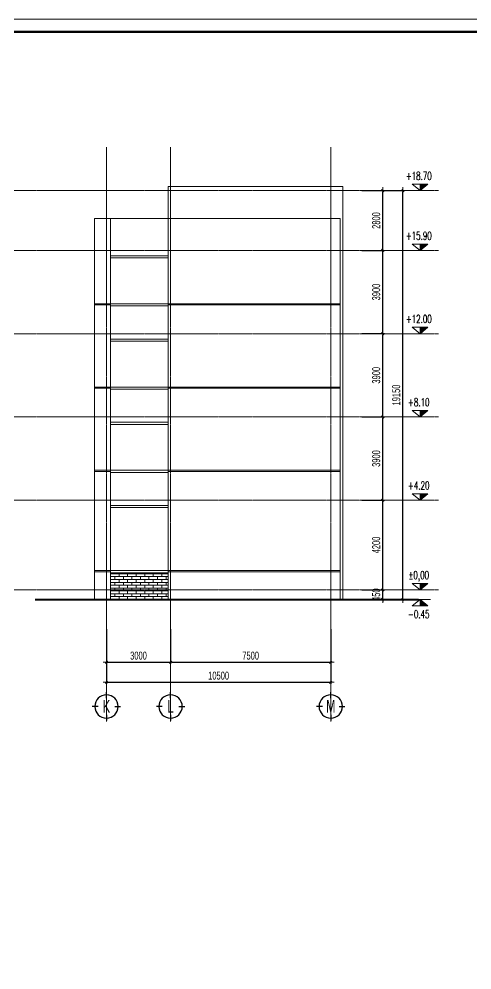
# Model space of a CAD drawing. Header units: millimetres. Extents: x 3174748 to 6019813, y -1021377 to -112338.
# Drawn here: x 3554969 to 3576172, y -301583 to -257033 of the extents above; entities that cross this region are included whole.
import ezdxf
from ezdxf.enums import TextEntityAlignment as Align

# ---------------------------------------------------------------- set-up
doc = ezdxf.new("R2010")
doc.units = ezdxf.units.MM
doc.header["$LTSCALE"] = 60
doc.header["$MEASUREMENT"] = 0
doc.linetypes.add('CENTER', pattern=[2, 1.25, -0.25, 0.25, -0.25])
doc.layers.get('DEFPOINTS').update_dxf_attribs({"lineweight": 0})
for name, color, linetype, lineweight in [('cat1', 30, 'Continuous', 40), ('DBH_thay1', 63, 'Continuous', 18), ('dim', 144, 'Continuous', 13), ('hatch1', 136, 'Continuous', 9), ('Khungten_LCDI', 7, 'Continuous', 5), ('LC Dim', 8, 'Continuous', 18), ('LC Text1', 3, 'Continuous', 20), ('LC Text2', 7, 'Continuous', 25), ('manh1', 67, 'Continuous', 13), ('thay1', 63, 'Continuous', 18), ('truc', 76, 'CENTER', 9)]:
    doc.layers.add(name, color=color, linetype=linetype, lineweight=lineweight)
doc.styles.add('EG 1', font='VHAVANB.TTF')
doc.styles.add('HOATBIF', font='hoatbif.shx', dxfattribs={"width": 0.7})
doc.styles.add('Khungten', font='VHAVAN.TTF', dxfattribs={"width": 0.9, "height": 5000})
doc.styles.add('T1', font='Vnsimli.shx', dxfattribs={"width": 0.8})
doc.styles.add('Tahoma', font='tahoma.ttf')
doc.styles.add('Title', font='VHBLACK.TTF', dxfattribs={"width": 0.8})
doc.dimstyles.new('1-150', dxfattribs={"dimscale": 150, "dimtxt": 2.5, "dimasz": 0.35, "dimexe": 0.5, "dimexo": 0, "dimgap": 0.8, "dimtad": 1, "dimdec": 0, "dimzin": 0, "dimdsep": 46, "dimtxsty": 'HOATBIF', "dimblk1": 'DOT', "dimblk2": 'DOT', "dimsah": 1, "dimcen": -1, "dimdle": 1, "dimclrd": 256, "dimclre": 256, "dimclrt": 4, "dimadec": 3, "dimazin": 2, "dimtfac": 0.333333, "dimtdec": 0, "dimtix": 1, "dimtmove": 2, "dimatfit": 3, "dimldrblk": 'DOT', "dimfxl": 1, "dimtvp": 0.833333, "dimtolj": 1, "dimtzin": 0, "dimarcsym": 0})

# ---------------------------------------------------------------- blocks, each defined once
blk = doc.blocks.new('lcdi fix H')
at = {"layer": 'DEFPOINTS', "lineweight": 0}
blk.add_lwpolyline([(-1200, -14850), (-1200, 14850), (40800, 14850), (40800, -14850)], close=True, dxfattribs=at)
at = {"layer": 'Khungten_LCDI', "color": 5, "lineweight": 60}
blk.add_lwpolyline([(0, -14650), (0, 14650), (40600, 14650), (40600, -14650)], close=True, dxfattribs=at)
at = {"color": 7, "style": 'Khungten', "width": 0.8}
for tag, p in [('REVISION', (39499, -10746)), ('NGAYHT', (39546, -11609))]:
    blk.add_attdef(tag, text='', height=200, dxfattribs=at).set_placement(p, align=Align.CENTER)
at = {"layer": 'LC Text1', "style": 'Title', "width": 3.882085}
for tag, p, p2 in [('TENBANVE1', (36913, -8886), (40339, -8886)), ('TENBANVE2', (36913, -9562), (40339, -9562))]:
    blk.add_attdef(tag, text='', height=250, dxfattribs=at).set_placement(p, p2, align=Align.FIT)
at = {"layer": 'LC Text1', "style": 'Title', "width": 0.7}
blk.add_attdef('SOBANVE', text='', height=250, dxfattribs=at).set_placement((39562, -13896), align=Align.CENTER)
blk = doc.blocks.new('DOT')
at = {"layer": 'LC Dim'}
blk.add_line((-3, 0), (3, 0), dxfattribs=at)
at = {"layer": 'LC Dim', "color": 4}
blk.add_line((-1, -1), (1, 1), dxfattribs=at)
blk.add_lwpolyline([(0.5, 1), (-1, -0.5), (-0.5, -1), (1, 0.5)], close=True, dxfattribs=at)
blk = doc.blocks.new('*D171')
at = {"layer": 'DEFPOINTS', "color": 0, "transparency": 16777216}
for p in [(3559062, -285614), (3562062, -285614), (3562062, -287165)]:
    blk.add_point(p, dxfattribs=at)
at = {"layer": 'dim', "lineweight": -2, "transparency": 16777216}
for p, q in [((3559062, -285614), (3559062, -287240)), ((3562062, -285614), (3562062, -287240)), ((3559115, -287165), (3562010, -287165))]:
    blk.add_line(p, q, dxfattribs=at)
at = {"layer": 'dim', "lineweight": -2, "transparency": 16777216, "xscale": 52.5, "yscale": 52.5, "zscale": 52.5, "rotation": 180}
blk.add_blockref('DOT', (3559062, -287165), dxfattribs=at)
at = {"layer": 'dim', "lineweight": -2, "transparency": 16777216, "xscale": 52.5, "yscale": 52.5, "zscale": 52.5}
blk.add_blockref('DOT', (3562062, -287165), dxfattribs=at)
at = {"layer": 'dim', "color": 4, "transparency": 16777216, "insert": (3560562, -286858), "char_height": 375, "attachment_point": 5, "style": 'HOATBIF'}
blk.add_mtext('\\A1;3000', dxfattribs=at)
blk = doc.blocks.new('*D172')
at = {"layer": 'DEFPOINTS', "color": 0, "transparency": 16777216}
for p in [(3562062, -285614), (3569562, -285614), (3569562, -287165)]:
    blk.add_point(p, dxfattribs=at)
at = {"layer": 'dim', "lineweight": -2, "transparency": 16777216}
for p, q in [((3562062, -285614), (3562062, -287240)), ((3569562, -285614), (3569562, -287240)), ((3562115, -287165), (3569510, -287165))]:
    blk.add_line(p, q, dxfattribs=at)
at = {"layer": 'dim', "lineweight": -2, "transparency": 16777216, "xscale": 52.5, "yscale": 52.5, "zscale": 52.5, "rotation": 180}
blk.add_blockref('DOT', (3562062, -287165), dxfattribs=at)
at = {"layer": 'dim', "lineweight": -2, "transparency": 16777216, "xscale": 52.5, "yscale": 52.5, "zscale": 52.5}
blk.add_blockref('DOT', (3569562, -287165), dxfattribs=at)
at = {"layer": 'dim', "color": 4, "transparency": 16777216, "insert": (3565812, -286858), "char_height": 375, "attachment_point": 5, "style": 'HOATBIF'}
blk.add_mtext('\\A1;7500', dxfattribs=at)
blk = doc.blocks.new('*D173')
at = {"layer": 'DEFPOINTS', "color": 0, "transparency": 16777216}
for p in [(3559062, -285614), (3569562, -285614), (3569562, -288103)]:
    blk.add_point(p, dxfattribs=at)
at = {"layer": 'dim', "lineweight": -2, "transparency": 16777216}
for p, q in [((3559062, -285614), (3559062, -288178)), ((3569562, -285614), (3569562, -288178)), ((3559115, -288103), (3569510, -288103))]:
    blk.add_line(p, q, dxfattribs=at)
at = {"layer": 'dim', "lineweight": -2, "transparency": 16777216, "xscale": 52.5, "yscale": 52.5, "zscale": 52.5, "rotation": 180}
blk.add_blockref('DOT', (3559062, -288103), dxfattribs=at)
at = {"layer": 'dim', "lineweight": -2, "transparency": 16777216, "xscale": 52.5, "yscale": 52.5, "zscale": 52.5}
blk.add_blockref('DOT', (3569562, -288103), dxfattribs=at)
at = {"layer": 'dim', "color": 4, "transparency": 16777216, "insert": (3564312, -287795), "char_height": 375, "attachment_point": 5, "style": 'HOATBIF'}
blk.add_mtext('\\A1;10500', dxfattribs=at)
blk = doc.blocks.new('Caodo1')
at = {"layer": 'LC Text1'}
blk.add_hatch(color=4, dxfattribs=at).paths.add_polyline_path([(0, 200), (0, 0), (243, 200)])
at = {"layer": 'LC Text1', "color": 4}
for p, q in [((324, 0), (-324, 0)), ((0, 0), (0, 200))]:
    blk.add_line(p, q, dxfattribs=at)
blk.add_lwpolyline([(-243, 200), (243, 200), (0, 0), (0, 0)], close=True, dxfattribs=at)
at = {"layer": 'LC Text1', "color": 4, "style": 'T1', "width": 0.8}
blk.add_attdef('%%P0,00', text='', height=250, dxfattribs=at).set_placement((-39, 460), align=Align.MIDDLE_CENTER)
blk = doc.blocks.new('A$C343C5123')
at = {"layer": 'truc'}
for p, q in [((3344, 0), (3344, 26899)), ((6343, 0), (6343, 26899)), ((13843, 0), (13843, 26899)), ((-2053, 24868), (18889, 24868)), ((-2053, 22068), (18889, 22068)), ((-2053, 18168), (18889, 18168)), ((-2053, 14268), (18889, 14268)), ((-2053, 10368), (18889, 10368)), ((-2053, 6168), (18889, 6168))]:
    blk.add_line(p, q, dxfattribs=at)
blk = doc.blocks.new('KyHieu TrucDinhVi')
at = {"color": 7, "lineweight": 30}
for p, q in [((0, 2.36), (0, 4)), ((-2.36, 0), (-4, 0)), ((2.36, 0), (4, 0)), ((0, -2.36), (0, -4))]:
    blk.add_line(p, q, dxfattribs=at)
blk.add_circle((0, 0), 3.3, dxfattribs=at)
at = {"ltscale": 20, "style": 'Tahoma'}
blk.add_attdef('AA', text='', height=3, dxfattribs=at).set_placement((0, 0), align=Align.MIDDLE_CENTER)
blk = doc.blocks.new('*D93')
at = {"layer": 'DEFPOINTS', "color": 0, "transparency": 16777216}
for p in [(3571020, -283773), (3571997, -283773), (3571020, -284223)]:
    blk.add_point(p, dxfattribs=at)
at = {"layer": 'dim', "lineweight": -2, "transparency": 16777216}
for p, q in [((3571020, -283773), (3572072, -283773)), ((3571997, -283721), (3571997, -283668)), ((3571997, -284223), (3571997, -283773)), ((3571020, -284223), (3572072, -284223)), ((3571997, -284276), (3571997, -284328))]:
    blk.add_line(p, q, dxfattribs=at)
at = {"layer": 'dim', "lineweight": -2, "transparency": 16777216, "xscale": 52.5, "yscale": 52.5, "zscale": 52.5}
for p, rotation in [((3571997, -283773), 270), ((3571997, -284223), 90)]:
    blk.add_blockref('DOT', p, dxfattribs=dict(at, rotation=rotation))
at = {"layer": 'dim', "color": 4, "transparency": 16777216, "insert": (3571690, -283998), "char_height": 375, "attachment_point": 5, "rotation": 90, "style": 'HOATBIF'}
blk.add_mtext('\\A1;450', dxfattribs=at)
blk = doc.blocks.new('*D94')
at = {"layer": 'DEFPOINTS', "color": 0, "transparency": 16777216}
for p in [(3571020, -279573), (3571997, -279573), (3571020, -283773)]:
    blk.add_point(p, dxfattribs=at)
at = {"layer": 'dim', "lineweight": -2, "transparency": 16777216}
for p, q in [((3571020, -279573), (3572072, -279573)), ((3571997, -283721), (3571997, -279626)), ((3571020, -283773), (3572072, -283773))]:
    blk.add_line(p, q, dxfattribs=at)
at = {"layer": 'dim', "lineweight": -2, "transparency": 16777216, "xscale": 52.5, "yscale": 52.5, "zscale": 52.5}
for p, rotation in [((3571997, -279573), 90), ((3571997, -283773), 270)]:
    blk.add_blockref('DOT', p, dxfattribs=dict(at, rotation=rotation))
at = {"layer": 'dim', "color": 4, "transparency": 16777216, "insert": (3571690, -281673), "char_height": 375, "attachment_point": 5, "rotation": 90, "style": 'HOATBIF'}
blk.add_mtext('\\A1;4200', dxfattribs=at)
blk = doc.blocks.new('*D95')
at = {"layer": 'DEFPOINTS', "color": 0, "transparency": 16777216}
for p in [(3571020, -275673), (3571997, -275673), (3571020, -279573)]:
    blk.add_point(p, dxfattribs=at)
at = {"layer": 'dim', "lineweight": -2, "transparency": 16777216}
for p, q in [((3571020, -275673), (3572072, -275673)), ((3571997, -279521), (3571997, -275726)), ((3571020, -279573), (3572072, -279573))]:
    blk.add_line(p, q, dxfattribs=at)
at = {"layer": 'dim', "lineweight": -2, "transparency": 16777216, "xscale": 52.5, "yscale": 52.5, "zscale": 52.5}
for p, rotation in [((3571997, -275673), 90), ((3571997, -279573), 270)]:
    blk.add_blockref('DOT', p, dxfattribs=dict(at, rotation=rotation))
at = {"layer": 'dim', "color": 4, "transparency": 16777216, "insert": (3571690, -277623), "char_height": 375, "attachment_point": 5, "rotation": 90, "style": 'HOATBIF'}
blk.add_mtext('\\A1;3900', dxfattribs=at)
blk = doc.blocks.new('*D96')
at = {"layer": 'DEFPOINTS', "color": 0, "transparency": 16777216}
for p in [(3571020, -271773), (3571997, -271773), (3571020, -275673)]:
    blk.add_point(p, dxfattribs=at)
at = {"layer": 'dim', "lineweight": -2, "transparency": 16777216}
for p, q in [((3571020, -271773), (3572072, -271773)), ((3571997, -275621), (3571997, -271826)), ((3571020, -275673), (3572072, -275673))]:
    blk.add_line(p, q, dxfattribs=at)
at = {"layer": 'dim', "lineweight": -2, "transparency": 16777216, "xscale": 52.5, "yscale": 52.5, "zscale": 52.5}
for p, rotation in [((3571997, -271773), 90), ((3571997, -275673), 270)]:
    blk.add_blockref('DOT', p, dxfattribs=dict(at, rotation=rotation))
at = {"layer": 'dim', "color": 4, "transparency": 16777216, "insert": (3571690, -273723), "char_height": 375, "attachment_point": 5, "rotation": 90, "style": 'HOATBIF'}
blk.add_mtext('\\A1;3900', dxfattribs=at)
blk = doc.blocks.new('*D97')
at = {"layer": 'DEFPOINTS', "color": 0, "transparency": 16777216}
for p in [(3571020, -267873), (3571997, -267873), (3571020, -271773)]:
    blk.add_point(p, dxfattribs=at)
at = {"layer": 'dim', "lineweight": -2, "transparency": 16777216}
for p, q in [((3571020, -267873), (3572072, -267873)), ((3571997, -271721), (3571997, -267926)), ((3571020, -271773), (3572072, -271773))]:
    blk.add_line(p, q, dxfattribs=at)
at = {"layer": 'dim', "lineweight": -2, "transparency": 16777216, "xscale": 52.5, "yscale": 52.5, "zscale": 52.5}
for p, rotation in [((3571997, -267873), 90), ((3571997, -271773), 270)]:
    blk.add_blockref('DOT', p, dxfattribs=dict(at, rotation=rotation))
at = {"layer": 'dim', "color": 4, "transparency": 16777216, "insert": (3571690, -269823), "char_height": 375, "attachment_point": 5, "rotation": 90, "style": 'HOATBIF'}
blk.add_mtext('\\A1;3900', dxfattribs=at)
blk = doc.blocks.new('*D98')
at = {"layer": 'DEFPOINTS', "color": 0, "transparency": 16777216}
for p in [(3571020, -265073), (3571997, -265073), (3571020, -267873)]:
    blk.add_point(p, dxfattribs=at)
at = {"layer": 'dim', "lineweight": -2, "transparency": 16777216}
for p, q in [((3571020, -265073), (3572072, -265073)), ((3571997, -267821), (3571997, -265126)), ((3571020, -267873), (3572072, -267873))]:
    blk.add_line(p, q, dxfattribs=at)
at = {"layer": 'dim', "lineweight": -2, "transparency": 16777216, "xscale": 52.5, "yscale": 52.5, "zscale": 52.5}
for p, rotation in [((3571997, -265073), 90), ((3571997, -267873), 270)]:
    blk.add_blockref('DOT', p, dxfattribs=dict(at, rotation=rotation))
at = {"layer": 'dim', "color": 4, "transparency": 16777216, "insert": (3571690, -266473), "char_height": 375, "attachment_point": 5, "rotation": 90, "style": 'HOATBIF'}
blk.add_mtext('\\A1;2800', dxfattribs=at)
blk = doc.blocks.new('*D99')
at = {"layer": 'DEFPOINTS', "color": 0, "transparency": 16777216}
for p in [(3571020, -265073), (3572935, -265073), (3571020, -284223)]:
    blk.add_point(p, dxfattribs=at)
at = {"layer": 'dim', "lineweight": -2, "transparency": 16777216}
for p, q in [((3571020, -265073), (3573010, -265073)), ((3572935, -284171), (3572935, -265126)), ((3571020, -284223), (3573010, -284223))]:
    blk.add_line(p, q, dxfattribs=at)
at = {"layer": 'dim', "lineweight": -2, "transparency": 16777216, "xscale": 52.5, "yscale": 52.5, "zscale": 52.5}
for p, rotation in [((3572935, -265073), 90), ((3572935, -284223), 270)]:
    blk.add_blockref('DOT', p, dxfattribs=dict(at, rotation=rotation))
at = {"layer": 'dim', "color": 4, "transparency": 16777216, "insert": (3572627, -274648), "char_height": 375, "attachment_point": 5, "rotation": 90, "style": 'HOATBIF'}
blk.add_mtext('\\A1;19150', dxfattribs=at)

msp = doc.modelspace()

# ---------------------------------------------------------------- hatches: boundary and pattern name
at = {"layer": 'hatch1'}
h = msp.add_hatch(dxfattribs=at)
h.set_pattern_fill('AR-BRSTD', color=256, scale=50)
h.set_pattern_definition([(0, (3559252, -284223.42), (0, 133.35), []), (90, (3559252, -284223.42), (-200, 133.35), [133.35, -133.35])])
h.paths.add_polyline_path([(3561952, -282973.4), (3559252, -282973.4), (3559252, -284223.4), (3561952, -284223.4)])

# ---------------------------------------------------------------- linework, layer by layer
at = {"layer": 'cat1'}
msp.add_line((3555717.9, -284223.4), (3573665.7, -284223.4), dxfattribs=at)
at = {"layer": 'manh1'}
for p, q in [((3561952, -264873.4), (3561952, -266373.4)), ((3570122, -264873.4), (3561952, -264873.4)), ((3570122, -284223.4), (3570122, -264873.4)), ((3570002, -270373.4), (3558502, -270373.4)), ((3559252, -270423.4), (3558502, -270423.4)), ((3570002, -270423.4), (3561952, -270423.4)), ((3570002, -274273.4), (3558502, -274273.4)), ((3559252, -274323.4), (3558502, -274323.4)), ((3570002, -274323.4), (3561952, -274323.4)), ((3570002, -278173.4), (3558502, -278173.4)), ((3559252, -278223.4), (3558502, -278223.4)), ((3570002, -278223.4), (3561952, -278223.4)), ((3570002, -282873.4), (3558502, -282873.4)), ((3559252, -282923.4), (3558502, -282923.4)), ((3570002, -282923.4), (3561952, -282923.4))]:
    msp.add_line(p, q, dxfattribs=at)
at = {"layer": 'thay1'}
for p, q in [((3558502, -266373.4), (3558502, -284223.4)), ((3570002, -266373.4), (3558502, -266373.4)), ((3559252, -266373.4), (3559252, -284223.4)), ((3561952, -266373.4), (3561952, -284223.4)), ((3570002, -266373.4), (3570002, -284223.4)), ((3561952, -268123.4), (3559252, -268123.4)), ((3561952, -268223.4), (3559252, -268223.4)), ((3561952, -270473.4), (3559252, -270473.4)), ((3561952, -272023.4), (3559252, -272023.4)), ((3561952, -272123.4), (3559252, -272123.4)), ((3561952, -274373.4), (3559252, -274373.4)), ((3561952, -275923.4), (3559252, -275923.4)), ((3561952, -276023.4), (3559252, -276023.4)), ((3561952, -278273.4), (3559252, -278273.4)), ((3561952, -279823.4), (3559252, -279823.4)), ((3561952, -279923.4), (3559252, -279923.4)), ((3561952, -282973.4), (3559252, -282973.4))]:
    msp.add_line(p, q, dxfattribs=at)

# ---------------------------------------------------------------- block references
at = {"layer": 'DBH_thay1'}
ref = msp.add_blockref('KyHieu TrucDinhVi', (3559062, -289237.5), dxfattribs=dict(at, xscale=-165.6885475228875, yscale=165.6885475228875, zscale=165.6885475228875, rotation=180))
ref.add_attrib('AA', 'k', dxfattribs={"layer": '0', "ltscale": 20, "height": 596.5, "style": 'EG 1', "width": 0.65}).set_placement((3559062, -289237.5), align=Align.MIDDLE_CENTER)
ref = msp.add_blockref('KyHieu TrucDinhVi', (3562062.8, -289237.5), dxfattribs=dict(at, xscale=-165.6885475228875, yscale=165.6885475228875, zscale=165.6885475228875, rotation=180))
ref.add_attrib('AA', 'l', dxfattribs={"layer": '0', "ltscale": 20, "height": 596.5, "style": 'EG 1', "width": 0.65}).set_placement((3562062.8, -289237.5), align=Align.MIDDLE_CENTER)
ref = msp.add_blockref('KyHieu TrucDinhVi', (3569562, -289237.5), dxfattribs=dict(at, xscale=-165.6885475228875, yscale=165.6885475228875, zscale=165.6885475228875, rotation=180))
ref.add_attrib('AA', 'm', dxfattribs={"layer": '0', "ltscale": 20, "height": 596.5, "style": 'EG 1', "width": 0.65}).set_placement((3569562, -289237.5), align=Align.MIDDLE_CENTER)
at = {"layer": 'LC Text1'}
ref = msp.add_blockref('Caodo1', (3573740.9, -265073.4), dxfattribs=dict(at, xscale=1.5, yscale=1.5, zscale=1.5))
ref.add_attrib('%%P0,00', '+18.70', dxfattribs={"layer": 'LC Text2', "height": 375, "style": 'T1', "width": 0.65}).set_placement((3573682.3, -264384.2), align=Align.MIDDLE_CENTER)
ref = msp.add_blockref('Caodo1', (3573740.9, -267873.4), dxfattribs=dict(at, xscale=1.5, yscale=1.5, zscale=1.5))
ref.add_attrib('%%P0,00', '+15.90', dxfattribs={"layer": 'LC Text2', "height": 375, "style": 'T1', "width": 0.65}).set_placement((3573682.3, -267184.2), align=Align.MIDDLE_CENTER)
ref = msp.add_blockref('Caodo1', (3573740.9, -271773.4), dxfattribs=dict(at, xscale=1.5, yscale=1.5, zscale=1.5))
ref.add_attrib('%%P0,00', '+12.00', dxfattribs={"layer": 'LC Text2', "height": 375, "style": 'T1', "width": 0.65}).set_placement((3573682.3, -271084.2), align=Align.MIDDLE_CENTER)
ref = msp.add_blockref('Caodo1', (3573740.9, -275673.4), dxfattribs=dict(at, xscale=1.5, yscale=1.5, zscale=1.5))
ref.add_attrib('%%P0,00', '+8.10', dxfattribs={"layer": 'LC Text2', "height": 375, "style": 'T1', "width": 0.65}).set_placement((3573682.3, -274984.2), align=Align.MIDDLE_CENTER)
ref = msp.add_blockref('Caodo1', (3573740.9, -279573.4), dxfattribs=dict(at, xscale=1.5, yscale=1.5, zscale=1.5))
ref.add_attrib('%%P0,00', '+4.20', dxfattribs={"layer": 'LC Text2', "height": 375, "style": 'T1', "width": 0.65}).set_placement((3573682.3, -278884.2), align=Align.MIDDLE_CENTER)
ref = msp.add_blockref('Caodo1', (3573740.9, -283773.4), dxfattribs=dict(at, xscale=1.5, yscale=1.5, zscale=1.5))
ref.add_attrib('%%P0,00', '%%p0,00', dxfattribs={"layer": 'LC Text2', "height": 375, "style": 'T1', "width": 0.65}).set_placement((3573682.3, -283084.2), align=Align.MIDDLE_CENTER)
ref = msp.add_blockref('Caodo1', (3573740.9, -284223.4), dxfattribs=dict(at, xscale=-1.5, yscale=1.5, zscale=1.5, rotation=180))
ref.add_attrib('%%P0,00', '-0.45', dxfattribs={"layer": 'LC Text2', "height": 375, "style": 'T1', "width": 0.65}).set_placement((3573682.3, -284912.7), align=Align.MIDDLE_CENTER)
at = {"layer": 'thay1', "ltscale": 2, "xscale": 3.000002513308824, "yscale": 3.000002513308824, "zscale": 3.000002513308824}
msp.add_blockref('lcdi fix H', (3554014, -301582.7), dxfattribs=at)
at = {"layer": 'truc'}
msp.add_blockref('A$C343C5123', (3555717.9, -289941.4), dxfattribs=at)

# ---------------------------------------------------------------- dimensions: what is measured, and where the dimension line sits
at = {"layer": 'dim'}
for base, p1, p2, angle, picture, middle in [((3571997.2, -265073.4), (3571020.3, -267873.4), (3571020.3, -265073.4), 90, '*D98', (3571689.7, -266473.4)), ((3572934.7, -265073.4), (3571020.3, -284223.4), (3571020.3, -265073.4), 90, '*D99', (3572627.2, -274648.4)), ((3571997.2, -267873.4), (3571020.3, -271773.4), (3571020.3, -267873.4), 90, '*D97', (3571689.7, -269823.4)), ((3571997.2, -271773.4), (3571020.3, -275673.4), (3571020.3, -271773.4), 90, '*D96', (3571689.7, -273723.4)), ((3571997.2, -275673.4), (3571020.3, -279573.4), (3571020.3, -275673.4), 90, '*D95', (3571689.7, -277623.4)), ((3571997.2, -279573.4), (3571020.3, -283773.4), (3571020.3, -279573.4), 90, '*D94', (3571689.7, -281673.4)), ((3571997.2, -283773.4), (3571020.3, -284223.4), (3571020.3, -283773.4), 90, '*D93', (3571689.7, -283998.4)), ((3562062, -287165.1), (3559062, -285613.9), (3562062, -285613.9), 180, '*D171', (3560562, -286857.6)), ((3569562, -288102.6), (3559062, -285613.9), (3569562, -285613.9), 180, '*D173', (3564312, -287795.1)), ((3569562, -287165.1), (3562062, -285613.9), (3569562, -285613.9), 180, '*D172', (3565812, -286857.6))]:
    dim = msp.add_linear_dim(base=base, p1=p1, p2=p2, angle=angle, dimstyle='1-150', dxfattribs=at)
    dim.commit()
    dim.dimension.update_dxf_attribs({"geometry": picture, "text_midpoint": middle})

doc.saveas('drawing.dxf')
